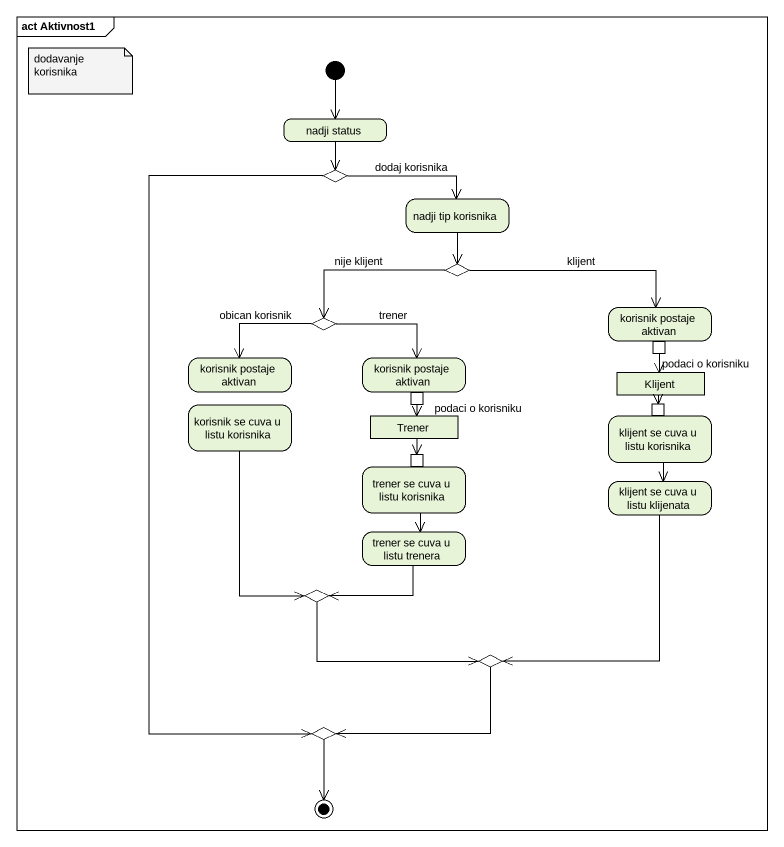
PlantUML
@startuml
mainframe act Aktivnost1
hide empty description
state "nadji status" as nadji_status
state choice1 <<choice>>
state "nadji tip korisnika" as nadji_tip_korisnika
state choice2 <<choice>>
state choice3 <<choice>>
state "korisnik postaje aktivan" as korisnik_postaje_aktivan {
  state "podaci o korisniku" as podaci_o_korisniku <<outputPin>>
}
state "korisnik postaje aktivan" as korisnik_postaje_aktivan_2
state "korisnik postaje aktivan" as korisnik_postaje_aktivan_3 {
  state "podaci o korisniku" as podaci_o_korisniku_2 <<outputPin>>
}
state Klijent <<object>>
state "korisnik se cuva u listu korisnika" as korisnik_se_cuva_u_listu
state Trener <<object>>
state "klijent se cuva u listu korisnika" as klijent_se_cuva_u_listu {
  state pin1 <<inputPin>>
}
state "trener se cuva u listu korisnika" as trener_se_cuva_u_listu {
  state pin2 <<inputPin>>
}
state "klijent se cuva u listu klijenata" as klijent_se_cuva_u_listu_2
state "trener se cuva u listu trenera" as trener_se_cuva_u_listu_2
state choice4 <<choice>>
state choice5 <<choice>>
state choice6 <<choice>>
[*] --> nadji_status
nadji_status --> choice1
choice1 -right-> nadji_tip_korisnika : dodaj korisnika
choice1 --> choice6
nadji_tip_korisnika --> choice2
choice2 -left-> choice3 : nije klijent
choice2 -right-> korisnik_postaje_aktivan : klijent
choice3 --> korisnik_postaje_aktivan_2 : obican korisnik
choice3 -right-> korisnik_postaje_aktivan_3 : trener
Klijent --> pin1
podaci_o_korisniku --> Klijent
korisnik_se_cuva_u_listu --> choice4
Trener --> pin2
podaci_o_korisniku_2 --> Trener
klijent_se_cuva_u_listu --> klijent_se_cuva_u_listu_2
trener_se_cuva_u_listu --> trener_se_cuva_u_listu_2
klijent_se_cuva_u_listu_2 --> choice5
trener_se_cuva_u_listu_2 -left-> choice4
choice4 -right-> choice5
choice5 -left-> choice6
choice6 --> [*]
note as N1
  dodavanje korisnika
end note
@enduml
